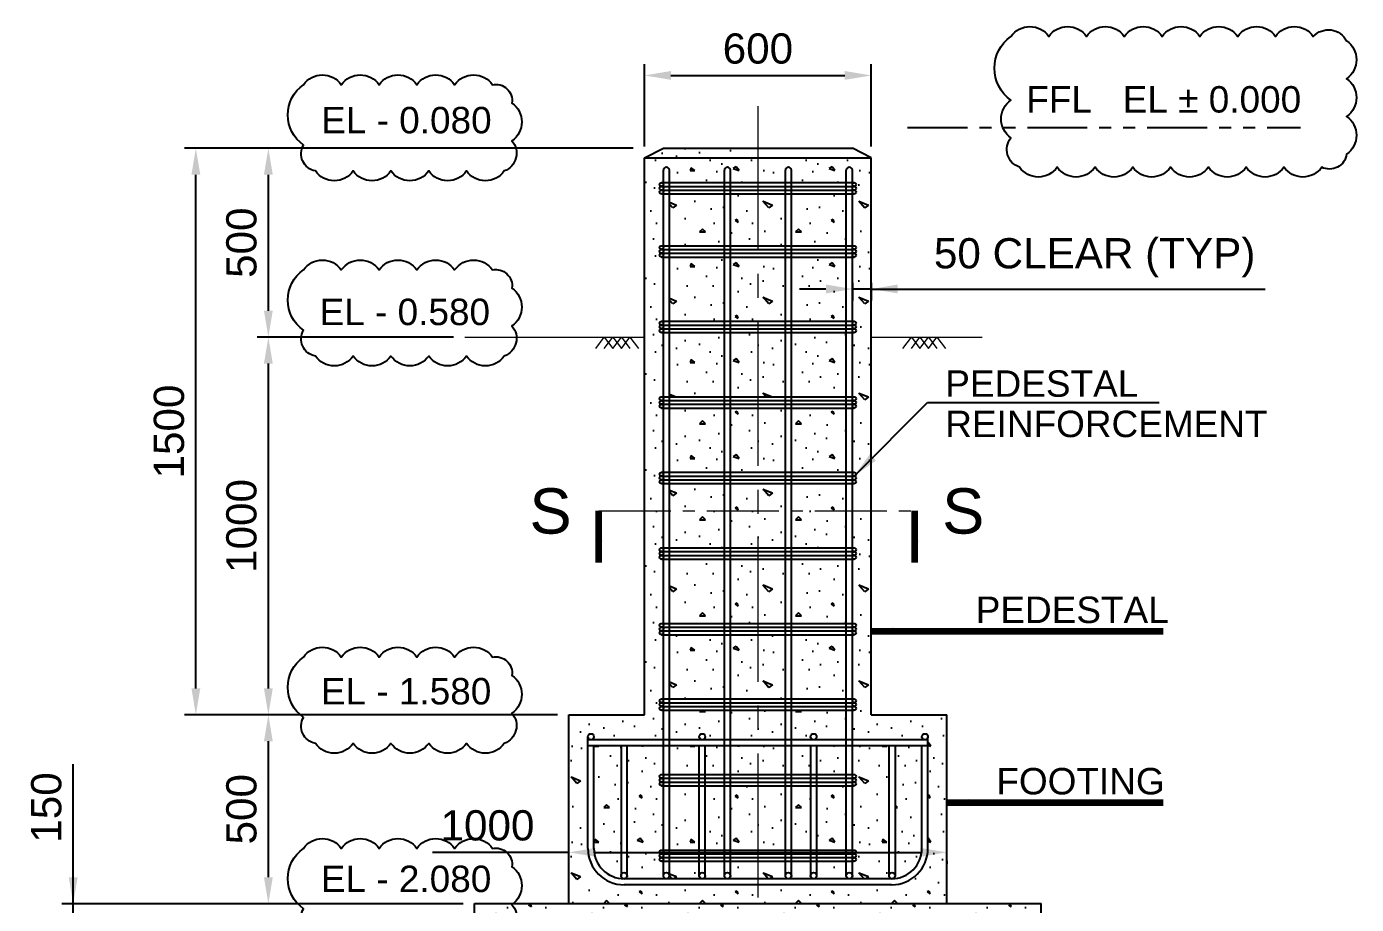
# Model space of a CAD drawing. Header units: millimetres. Extents: x -66 to 3621, y -1 to 3307.
# Drawn here: x 1253.3 to 1429.3, y 2062.9 to 2179.1 of the extents above; entities that cross this region are included whole.
import ezdxf
from ezdxf.enums import TextEntityAlignment as Align

# ---------------------------------------------------------------- set-up
doc = ezdxf.new("R2010")
doc.units = ezdxf.units.MM
doc.linetypes.add('CENTER2', pattern=[28.575, 19.05, -3.175, 3.175, -3.175])
doc.linetypes.add('PHANTOM2', pattern=[31.75, 15.875, -3.175, 3.175, -3.175, 3.175, -3.175])
doc.styles.get("Standard").update_dxf_attribs({"font": 'arial.ttf'})
doc.dimstyles.new('ISO-25', dxfattribs={"dimtxt": 4, "dimasz": 3.5, "dimexe": 1.5, "dimexo": 1.5, "dimgap": 1.5, "dimtad": 1, "dimtxsty": 'Standard', "dimcen": 0, "dimadec": 0, "dimazin": 0, "dimtfac": 1, "dimtmove": 0, "dimatfit": 3, "dimfxl": 1, "dimarcsym": 0})
pattern_1 = [(0, (15936.472, -69762.593), (0, 12.7), [0, -12.7]), (0, (15936.599, -69767.038), (0, 12.7), [0, -12.7]), (0, (15936.98, -69760.18), (0, 12.7), [0, -12.7]), (338.1985905, (15930.3756, -69764.1174), (38.1, -12.7), [1.3678319, -67.0237612]), (216.8698976, (15931.6456, -69764.6254), (38.1, 25.4), [0.635, -62.865]), (130.6012946, (15931.1376, -69765.0064), (63.5, -76.2), [1.1708821, -115.9173325]), (206.565051, (15926.9466, -69766.5304), (-12.7, -12.7), [0.2839806, -28.1140827]), (326.3099325, (15926.6926, -69766.6574), (25.4, -12.7), [0.457905, -45.3325962]), (108.434949, (15927.0736, -69766.9114), (-12.7, 25.4), [0.4016093, -39.759317]), (225, (15935.075, -69767.8), (-2e-15, -12.7), [0.5388154, -17.4216969]), (0, (15934.694, -69768.181), (12.7, 12.7), [0.762, -11.938]), (135, (15935.456, -69768.181), (-12.7, 9e-16), [0.5388154, -17.4216969]), (251.565051, (15933.5506, -69759.6724), (12.7, 25.4), [0.4016093, -39.759317]), (0, (15933.424, -69760.053), (12.7, 12.7), [0.635, -12.065]), (143.1301024, (15934.0586, -69760.0534), (-38.1, 25.4), [0.635, -62.865]), (213.6900675, (15926.8196, -69759.5454), (25.4, 12.7), [0.457905, -45.3325962]), (341.565051, (15926.4386, -69759.7994), (-25.4, 12.7), [0.8032185, -39.3577078]), (126.8698976, (15927.2006, -69760.0534), (25.4, -38.1), [0.635, -62.865]), (0, (15930.503, -69760.053), (0, 12.7), [0, -12.7]), (0, (15927.074, -69763.355), (0, 12.7), [0, -12.7]), (0, (15930.63, -69768.054), (0, 12.7), [0, -12.7]), (0, (15934.059, -69764.117), (0, 12.7), [0, -12.7]), (0, (15930.376, -69761.958), (0, 12.7), [0, -12.7]), (0, (15927.582, -69761.577), (0, 12.7), [0, -12.7]), (0, (15928.725, -69762.34), (0, 12.7), [0, -12.7]), (0, (15928.217, -69765.387), (0, 12.7), [0, -12.7]), (0, (15925.169, -69764.88), (0, 12.7), [0, -12.7]), (0, (15925.296, -69761.958), (0, 12.7), [0, -12.7]), (0, (15924.915, -69759.164), (0, 12.7), [0, -12.7]), (0, (15928.852, -69758.656), (0, 12.7), [0, -12.7]), (0, (15931.646, -69758.148), (0, 12.7), [0, -12.7]), (0, (15936.09, -69758.656), (0, 12.7), [0, -12.7]), (0, (15933.043, -69762.593), (0, 12.7), [0, -12.7]), (0, (15931.773, -69760.307), (0, 12.7), [0, -12.7]), (0, (15932.789, -69766.403), (0, 12.7), [0, -12.7]), (0, (15928.979, -69767.038), (0, 12.7), [0, -12.7]), (0, (15932.789, -69769.832), (0, 12.7), [0, -12.7]), (0, (15928.598, -69769.07), (0, 12.7), [0, -12.7]), (0, (15924.534, -69769.451), (0, 12.7), [0, -12.7]), (0, (15926.058, -69770.086), (0, 12.7), [0, -12.7]), (0, (15926.185, -69768.308), (0, 12.7), [0, -12.7]), (0, (15934.694, -69770.34), (0, 12.7), [0, -12.7]), (0, (15936.218, -69765.133), (0, 12.7), [0, -12.7]), (0, (15935.583, -69761.323), (0, 12.7), [0, -12.7]), (0, (15929.74, -69770.467), (0, 12.7), [0, -12.7])]

# ---------------------------------------------------------------- blocks, each defined once
blk = doc.blocks.new('*D5924')
at = {"color": 0, "lineweight": -2}
for p, q in [((1325.11, 2070.11), (1325.11, 2071.3)), ((1325.11, 2069.8), (1307.06, 2069.8)), ((1328.61, 2069.8), (1371.61, 2069.8)), ((1375.11, 2068.69), (1375.11, 2068.3))]:
    blk.add_line(p, q, dxfattribs=at)
at = {"color": 0}
for points in [[(1328.61, 2070.39), (1328.61, 2069.22), (1325.11, 2069.8)], [(1371.61, 2069.22), (1371.61, 2070.39), (1375.11, 2069.8)]]:
    blk.add_solid(points, dxfattribs=at)
at = {"layer": 'Defpoints', "color": 0}
for p in [(1375.11, 2070.19), (1375.11, 2069.8), (1325.11, 2068.61)]:
    blk.add_point(p, dxfattribs=at)
at = {"color": 0, "insert": (1314.33, 2073.35), "char_height": 4, "attachment_point": 5}
blk.add_mtext('1000', dxfattribs=at)
blk = doc.blocks.new('*D5929')
at = {"color": 0, "lineweight": -2}
for p, q in [((1323.61, 2088.01), (1283.84, 2088.01)), ((1285.34, 2066.51), (1285.34, 2084.51)), ((1311.11, 2063.01), (1283.84, 2063.01))]:
    blk.add_line(p, q, dxfattribs=at)
at = {"color": 0}
for points in [[(1285.92, 2084.51), (1284.75, 2084.51), (1285.34, 2088.01)], [(1284.75, 2066.51), (1285.92, 2066.51), (1285.34, 2063.01)]]:
    blk.add_solid(points, dxfattribs=at)
at = {"layer": 'Defpoints', "color": 0}
for p in [(1285.34, 2088.01), (1325.11, 2088.01), (1312.61, 2063.01)]:
    blk.add_point(p, dxfattribs=at)
at = {"color": 0, "insert": (1281.79, 2075.51), "char_height": 4, "attachment_point": 5, "rotation": 90}
blk.add_mtext('500', dxfattribs=at)
blk = doc.blocks.new('*D5930')
at = {"color": 0, "lineweight": -2}
for p, q in [((1309.85, 2138.01), (1283.84, 2138.01)), ((1285.34, 2091.51), (1285.34, 2134.51)), ((1323.61, 2088.01), (1283.84, 2088.01))]:
    blk.add_line(p, q, dxfattribs=at)
at = {"color": 0}
for points in [[(1285.92, 2134.51), (1284.75, 2134.51), (1285.34, 2138.01)], [(1284.75, 2091.51), (1285.92, 2091.51), (1285.34, 2088.01)]]:
    blk.add_solid(points, dxfattribs=at)
at = {"layer": 'Defpoints', "color": 0}
for p in [(1285.34, 2138.01), (1311.35, 2138.01), (1325.11, 2088.01)]:
    blk.add_point(p, dxfattribs=at)
at = {"color": 0, "insert": (1281.79, 2113.01), "char_height": 4, "attachment_point": 5, "rotation": 90}
blk.add_mtext('1000', dxfattribs=at)
blk = doc.blocks.new('*D5931')
at = {"color": 0, "lineweight": -2}
for p, q in [((1333.61, 2163.01), (1283.84, 2163.01)), ((1285.34, 2141.51), (1285.34, 2159.51)), ((1309.85, 2138.01), (1283.84, 2138.01))]:
    blk.add_line(p, q, dxfattribs=at)
at = {"color": 0}
for points in [[(1285.92, 2159.51), (1284.75, 2159.51), (1285.34, 2163.01)], [(1284.75, 2141.51), (1285.92, 2141.51), (1285.34, 2138.01)]]:
    blk.add_solid(points, dxfattribs=at)
at = {"layer": 'Defpoints', "color": 0}
for p in [(1285.34, 2163.01), (1335.11, 2163.01), (1311.35, 2138.01)]:
    blk.add_point(p, dxfattribs=at)
at = {"color": 0, "insert": (1281.79, 2150.51), "char_height": 4, "attachment_point": 5, "rotation": 90}
blk.add_mtext('500', dxfattribs=at)
blk = doc.blocks.new('*D5932')
at = {"color": 0, "lineweight": -2}
for p, q in [((1259.51, 2063.01), (1259.51, 2081.46)), ((1259.51, 2066.51), (1259.51, 2070.01)), ((1311.11, 2063.01), (1258.01, 2063.01)), ((1259.51, 2055.51), (1259.51, 2063.01)), ((1286.11, 2055.51), (1258.01, 2055.51)), ((1259.51, 2052.01), (1259.51, 2048.51))]:
    blk.add_line(p, q, dxfattribs=at)
at = {"color": 0}
for points in [[(1258.93, 2066.51), (1260.1, 2066.51), (1259.51, 2063.01)], [(1260.1, 2052.01), (1258.93, 2052.01), (1259.51, 2055.51)]]:
    blk.add_solid(points, dxfattribs=at)
at = {"layer": 'Defpoints', "color": 0}
for p in [(1259.51, 2063.01), (1312.61, 2063.01), (1287.61, 2055.51)]:
    blk.add_point(p, dxfattribs=at)
at = {"color": 0, "insert": (1255.97, 2075.74), "char_height": 4, "attachment_point": 5, "rotation": 90}
blk.add_mtext('150', dxfattribs=at)
blk = doc.blocks.new('*D5938')
at = {"color": 0, "lineweight": -2}
for p, q in [((1333.61, 2163.01), (1274.24, 2163.01)), ((1275.74, 2091.51), (1275.74, 2159.51)), ((1323.61, 2088.01), (1274.24, 2088.01))]:
    blk.add_line(p, q, dxfattribs=at)
at = {"color": 0}
for points in [[(1276.33, 2159.51), (1275.16, 2159.51), (1275.74, 2163.01)], [(1275.16, 2091.51), (1276.33, 2091.51), (1275.74, 2088.01)]]:
    blk.add_solid(points, dxfattribs=at)
at = {"layer": 'Defpoints', "color": 0}
for p in [(1275.74, 2163.01), (1335.11, 2163.01), (1325.11, 2088.01)]:
    blk.add_point(p, dxfattribs=at)
at = {"color": 0, "insert": (1272.2, 2125.51), "char_height": 4, "attachment_point": 5, "rotation": 90}
blk.add_mtext('1500', dxfattribs=at)
blk = doc.blocks.new('*D5951')
at = {"color": 0, "lineweight": -2}
for p, q in [((1335.11, 2163.26), (1335.11, 2174.15)), ((1365.11, 2163.26), (1365.11, 2174.15)), ((1338.61, 2172.65), (1361.61, 2172.65))]:
    blk.add_line(p, q, dxfattribs=at)
at = {"color": 0}
for points in [[(1338.61, 2173.24), (1338.61, 2172.07), (1335.11, 2172.65)], [(1361.61, 2172.07), (1361.61, 2173.24), (1365.11, 2172.65)]]:
    blk.add_solid(points, dxfattribs=at)
at = {"layer": 'Defpoints', "color": 0}
for p in [(1365.11, 2172.65), (1335.11, 2161.76), (1365.11, 2161.76)]:
    blk.add_point(p, dxfattribs=at)
at = {"color": 0, "insert": (1350.11, 2176.19), "char_height": 4, "attachment_point": 5}
blk.add_mtext('600', dxfattribs=at)
blk = doc.blocks.new('*D5953')
at = {"color": 0, "lineweight": -2}
for p, q in [((1362.61, 2145.21), (1362.61, 2142.88)), ((1365.11, 2145.21), (1365.11, 2142.88)), ((1359.11, 2144.38), (1355.61, 2144.38)), ((1365.11, 2144.38), (1362.61, 2144.38)), ((1365.11, 2144.38), (1417.22, 2144.38)), ((1368.61, 2144.38), (1372.11, 2144.38))]:
    blk.add_line(p, q, dxfattribs=at)
at = {"color": 0}
for points in [[(1359.11, 2143.8), (1359.11, 2144.97), (1362.61, 2144.38)], [(1368.61, 2144.97), (1368.61, 2143.8), (1365.11, 2144.38)]]:
    blk.add_solid(points, dxfattribs=at)
at = {"layer": 'Defpoints', "color": 0}
for p in [(1362.61, 2146.71), (1365.11, 2146.71), (1362.61, 2144.38)]:
    blk.add_point(p, dxfattribs=at)
at = {"color": 0, "insert": (1394.67, 2148.51), "char_height": 4, "attachment_point": 5}
blk.add_mtext('50 CLEAR (TYP)', dxfattribs=at)

msp = doc.modelspace()

# ---------------------------------------------------------------- hatches: boundary and pattern name
at = {"transparency": 33554687}
h = msp.add_hatch(dxfattribs=at)
h.set_pattern_fill('CONC', color=256, scale=0.5)
h.set_pattern_definition(pattern_1)
h.paths.add_polyline_path([(1345.6771, 2100.11436), (1345.6771, 2108.61436), (1338.41043, 2108.61436), (1338.41043, 2100.11436)])
h.paths.add_polyline_path([(1350.11043, 2100.11436), (1350.11043, 2108.61436), (1346.4771, 2108.61436), (1346.4771, 2100.11436)])
h.paths.add_polyline_path([(1350.11043, 2108.61436), (1350.11043, 2100.11436), (1353.74377, 2100.11436), (1353.74377, 2108.61436)])
h.paths.add_polyline_path([(1361.81043, 2100.11436), (1361.81043, 2108.61436), (1354.54377, 2108.61436), (1354.54377, 2100.11436)])
h.paths.add_polyline_path([(1361.81043, 2114.99645), (1354.54377, 2114.99645), (1354.54377, 2110.11436), (1361.81043, 2110.11436)])
h.paths.add_polyline_path([(1350.11043, 2114.99645), (1350.11043, 2110.11436), (1353.74377, 2110.11436), (1353.74377, 2114.99645)])
h.paths.add_polyline_path([(1350.11043, 2110.11436), (1350.11043, 2114.99645), (1346.4771, 2114.99645), (1346.4771, 2110.11436)])
h.paths.add_polyline_path([(1345.6771, 2114.99645), (1338.41043, 2114.99645), (1338.41043, 2110.11436), (1345.6771, 2110.11436)])
h.paths.add_polyline_path([(1338.41043, 2114.99645), (1345.6771, 2114.99645), (1345.6771, 2118.61436), (1338.41043, 2118.61436)])
h.paths.add_polyline_path([(1350.11043, 2114.99645), (1350.11043, 2118.61436), (1346.4771, 2118.61436), (1346.4771, 2114.99645)])
h.paths.add_polyline_path([(1350.11043, 2118.61436), (1350.11043, 2114.99645), (1353.74377, 2114.99645), (1353.74377, 2118.61436)])
h.paths.add_polyline_path([(1354.54377, 2114.99645), (1361.81043, 2114.99645), (1361.81043, 2118.61436), (1354.54377, 2118.61436)])
h.paths.add_polyline_path([(1361.81043, 2120.11436), (1361.81043, 2128.61436), (1354.54377, 2128.61436), (1354.54377, 2120.11436)])
h.paths.add_polyline_path([(1350.11043, 2128.61436), (1350.11043, 2120.11436), (1353.74377, 2120.11436), (1353.74377, 2128.61436)])
h.paths.add_polyline_path([(1350.11043, 2120.11436), (1350.11043, 2128.61436), (1346.4771, 2128.61436), (1346.4771, 2120.11436)])
h.paths.add_polyline_path([(1345.6771, 2120.11436), (1345.6771, 2128.61436), (1338.41043, 2128.61436), (1338.41043, 2120.11436)])
h.paths.add_polyline_path([(1345.6771, 2130.11436), (1345.6771, 2138.61436), (1338.41043, 2138.61436), (1338.41043, 2130.11436)])
h.paths.add_polyline_path([(1350.11043, 2130.11436), (1350.11043, 2138.61436), (1346.4771, 2138.61436), (1346.4771, 2130.11436)])
h.paths.add_polyline_path([(1350.11043, 2138.61436), (1350.11043, 2130.11436), (1353.74377, 2130.11436), (1353.74377, 2138.61436)])
h.paths.add_polyline_path([(1361.81043, 2130.11436), (1361.81043, 2138.61436), (1354.54377, 2138.61436), (1354.54377, 2130.11436)])
h.paths.add_polyline_path([(1361.81043, 2140.11436), (1361.81043, 2148.61436), (1354.54377, 2148.61436), (1354.54377, 2140.11436)])
h.paths.add_polyline_path([(1350.11043, 2148.61436), (1350.11043, 2140.11436), (1353.74377, 2140.11436), (1353.74377, 2148.61436)])
h.paths.add_polyline_path([(1350.11043, 2140.11436), (1350.11043, 2148.61436), (1346.4771, 2148.61436), (1346.4771, 2140.11436)])
h.paths.add_polyline_path([(1345.6771, 2140.11436), (1345.6771, 2148.61436), (1338.41043, 2148.61436), (1338.41043, 2140.11436)])
h.paths.add_polyline_path([(1345.6771, 2150.11436), (1345.6771, 2156.96436), (1338.41043, 2156.96436), (1338.41043, 2150.11436)])
h.paths.add_polyline_path([(1350.11043, 2150.11436), (1350.11043, 2156.96436), (1346.4771, 2156.96436), (1346.4771, 2150.11436)])
h.paths.add_polyline_path([(1350.11043, 2156.96436), (1350.11043, 2150.11436), (1353.74377, 2150.11436), (1353.74377, 2156.96436)])
h.paths.add_polyline_path([(1361.81043, 2150.11436), (1361.81043, 2156.96436), (1354.54377, 2156.96436), (1354.54377, 2150.11436)])
h.paths.add_polyline_path([(1361.81043, 2160.11436, -1), (1362.61043, 2160.11436), (1362.61043, 2158.46436), (1362.86043, 2158.46436, -0.414213562), (1363.11043, 2158.21436, -0.414213562), (1362.86043, 2157.96436, -0.414213562), (1363.11043, 2157.71436, -0.414213562), (1362.86043, 2157.46436, -0.414213562), (1363.11043, 2157.21436, -0.414213562), (1362.86043, 2156.96436), (1362.61043, 2156.96436), (1362.61043, 2150.11436), (1362.86043, 2150.11436, -0.414213562), (1363.11043, 2149.86436, -0.414213562), (1362.86043, 2149.61436, -0.414213562), (1363.11043, 2149.36436, -0.414213562), (1362.86043, 2149.11436, -0.414213562), (1363.11043, 2148.86436, -0.414213562), (1362.86043, 2148.61436), (1362.61043, 2148.61436), (1362.61043, 2140.11436), (1362.86043, 2140.11436, -0.414213562), (1363.11043, 2139.86436, -0.414213562), (1362.86043, 2139.61436, -0.414213562), (1363.11043, 2139.36436, -0.414213562), (1362.86043, 2139.11436, -0.414213562), (1363.11043, 2138.86436, -0.414213562), (1362.86043, 2138.61436), (1362.61043, 2138.61436), (1362.61043, 2130.11436), (1362.86043, 2130.11436, -0.414213562), (1363.11043, 2129.86436, -0.414213562), (1362.86043, 2129.61436, -0.414213562), (1363.11043, 2129.36436, -0.414213562), (1362.86043, 2129.11436, -0.414213562), (1363.11043, 2128.86436, -0.414213562), (1362.86043, 2128.61436), (1362.61043, 2128.61436), (1362.61043, 2120.11436), (1362.86043, 2120.11436, -0.413387961), (1363.11043, 2119.86506), (1365.11043, 2121.87071), (1365.11043, 2161.76436), (1350.11043, 2161.76436), (1350.11043, 2158.46436), (1353.74377, 2158.46436), (1353.74377, 2160.11436, -1), (1354.54377, 2160.11436), (1354.54377, 2158.46436), (1361.81043, 2158.46436)])
h.paths.add_polyline_path([(1335.11043, 2161.76436), (1335.11043, 2138.01436), (1335.11043, 2114.99645), (1337.61043, 2114.99645), (1337.61043, 2118.61436), (1337.36043, 2118.61436, -1), (1337.36043, 2119.11436, -1), (1337.36043, 2119.61436, -1), (1337.36043, 2120.11436), (1337.61043, 2120.11436), (1337.61043, 2128.61436), (1337.36043, 2128.61436, -1), (1337.36043, 2129.11436, -1), (1337.36043, 2129.61436, -1), (1337.36043, 2130.11436), (1337.61043, 2130.11436), (1337.61043, 2138.61436), (1337.36043, 2138.61436, -1), (1337.36043, 2139.11436, -1), (1337.36043, 2139.61436, -1), (1337.36043, 2140.11436), (1337.61043, 2140.11436), (1337.61043, 2148.61436), (1337.36043, 2148.61436, -1), (1337.36043, 2149.11436, -1), (1337.36043, 2149.61436, -1), (1337.36043, 2150.11436), (1337.61043, 2150.11436), (1337.61043, 2156.96436), (1337.36043, 2156.96436, -1), (1337.36043, 2157.46436, -1), (1337.36043, 2157.96436, -1), (1337.36043, 2158.46436), (1337.61043, 2158.46436), (1337.61043, 2160.11436, -1), (1338.41043, 2160.11436), (1338.41043, 2158.46436), (1345.6771, 2158.46436), (1345.6771, 2160.11436, -1), (1346.4771, 2160.11436), (1346.4771, 2158.46436), (1350.11043, 2158.46436), (1350.11043, 2161.76436)])
h.paths.add_polyline_path([(1350.11043, 2161.76436), (1350.11043, 2163.01436), (1337.61043, 2163.01436), (1335.11043, 2161.76436)])
h.paths.add_polyline_path([(1372.61043, 2153.12803), (1416.71957, 2153.12803), (1416.71957, 2143.88382), (1372.61043, 2143.88382)], flags=9)
h.paths.add_polyline_path([(1372.61043, 2153.12803), (1416.71957, 2153.12803), (1416.71957, 2143.88382), (1372.61043, 2143.88382)], flags=9)
h = msp.add_hatch(dxfattribs=at)
h.set_pattern_fill('CONC', color=256, scale=0.5)
h.set_pattern_definition(pattern_1)
h.paths.add_polyline_path([(1350.11043, 2063.01436), (1350.11043, 2065.51436), (1332.41043, 2065.51436, -0.414213562), (1327.61043, 2070.31436), (1327.61043, 2085.11436, -1), (1328.41043, 2085.11436, -0.414213562), (1328.01043, 2084.71436), (1337.61043, 2084.71436), (1337.61043, 2088.61436), (1337.36043, 2088.61436, -1), (1337.36043, 2089.11436, -1), (1337.36043, 2089.61436, -1), (1337.36043, 2090.11436), (1337.61043, 2090.11436), (1337.61043, 2098.61436), (1337.36043, 2098.61436, -1), (1337.36043, 2099.11436, -1), (1337.36043, 2099.61436, -1), (1337.36043, 2100.11436), (1337.61043, 2100.11436), (1337.61043, 2108.61436), (1337.36043, 2108.61436, -1), (1337.36043, 2109.11436, -1), (1337.36043, 2109.61436, -1), (1337.36043, 2110.11436), (1337.61043, 2110.11436), (1337.61043, 2114.99645), (1335.11043, 2114.99645), (1335.11043, 2088.01436), (1325.11043, 2088.01436), (1325.11043, 2063.01436)])
h.paths.add_polyline_path([(1375.11043, 2063.01436), (1375.11043, 2076.39394), (1375.11043, 2088.01436), (1365.11043, 2088.01436), (1365.11043, 2114.99645), (1362.61043, 2114.99645), (1362.61043, 2110.11436), (1362.86043, 2110.11436, -0.414213562), (1363.11043, 2109.86436, -0.414213562), (1362.86043, 2109.61436, -0.414213562), (1363.11043, 2109.36436, -0.414213562), (1362.86043, 2109.11436, -0.414213562), (1363.11043, 2108.86436, -0.414213562), (1362.86043, 2108.61436), (1362.61043, 2108.61436), (1362.61043, 2100.11436), (1362.86043, 2100.11436, -0.414213562), (1363.11043, 2099.86436, -0.414213562), (1362.86043, 2099.61436, -0.414213562), (1363.11043, 2099.36436, -0.414213562), (1362.86043, 2099.11436, -0.414213562), (1363.11043, 2098.86436, -0.414213562), (1362.86043, 2098.61436), (1362.61043, 2098.61436), (1362.61043, 2090.11436), (1362.86043, 2090.11436, -0.414213562), (1363.11043, 2089.86436, -0.414213562), (1362.86043, 2089.61436, -0.414213562), (1363.11043, 2089.36436, -0.414213562), (1362.86043, 2089.11436, -0.414213562), (1363.11043, 2088.86436, -0.414213562), (1362.86043, 2088.61436), (1362.61043, 2088.61436), (1362.61043, 2084.71436), (1372.21043, 2084.71436, -2.414213562), (1372.61043, 2085.11436), (1372.61043, 2070.31436, -0.414213562), (1367.81043, 2065.51436), (1350.11043, 2065.51436), (1350.11043, 2063.01436)])
h.paths.add_polyline_path([(1307.55518, 2077.38835), (1321.11043, 2077.38835), (1321.11043, 2069.30376), (1307.55518, 2069.30376)], flags=9)
h.paths.add_polyline_path([(1307.55518, 2077.38835), (1321.11043, 2077.38835), (1321.11043, 2069.30376), (1307.55518, 2069.30376)], flags=9)
h = msp.add_hatch(dxfattribs=at)
h.set_pattern_fill('CONC', color=256, scale=0.5)
h.set_pattern_definition(pattern_1)
h.paths.add_polyline_path([(1328.41043, 2083.91436), (1328.41043, 2070.31436, 0.414213562), (1332.41043, 2066.31436, -0.414213562), (1332.01043, 2066.71436), (1332.01043, 2083.91436)])
h.paths.add_polyline_path([(1337.61043, 2083.91436), (1332.81043, 2083.91436), (1332.81043, 2066.71436, -0.414213562), (1332.41043, 2066.31436), (1338.01043, 2066.31436, -0.414213562), (1337.61043, 2066.71436), (1337.61043, 2068.61436), (1337.36043, 2068.61436, -1), (1337.36043, 2069.11436, -1), (1337.36043, 2069.61436, -1), (1337.36043, 2070.11436), (1337.61043, 2070.11436), (1337.61043, 2078.61436), (1337.36043, 2078.61436, -1), (1337.36043, 2079.11436, -1), (1337.36043, 2079.61436, -1), (1337.36043, 2080.11436), (1337.61043, 2080.11436)])
h.paths.add_polyline_path([(1342.34377, 2070.11436), (1342.34377, 2078.61436), (1338.41043, 2078.61436), (1338.41043, 2070.11436)])
h.paths.add_polyline_path([(1345.6771, 2070.11436), (1345.6771, 2078.61436), (1343.14377, 2078.61436), (1343.14377, 2070.11436)])
h.paths.add_polyline_path([(1350.11043, 2070.11436), (1350.11043, 2078.61436), (1346.4771, 2078.61436), (1346.4771, 2070.11436)])
h.paths.add_polyline_path([(1350.11043, 2078.61436), (1350.11043, 2070.11436), (1353.74377, 2070.11436), (1353.74377, 2078.61436)])
h.paths.add_polyline_path([(1357.0771, 2070.11436), (1357.0771, 2078.61436), (1354.54377, 2078.61436), (1354.54377, 2070.11436)])
h.paths.add_polyline_path([(1361.81043, 2070.11436), (1361.81043, 2078.61436), (1357.8771, 2078.61436), (1357.8771, 2070.11436)])
h.paths.add_polyline_path([(1367.46773, 2083.91436), (1362.61043, 2083.91436), (1362.61043, 2080.11436), (1362.86043, 2080.11436, -0.414213562), (1363.11043, 2079.86436, -0.414213562), (1362.86043, 2079.61436, -0.414213562), (1363.11043, 2079.36436, -0.414213562), (1362.86043, 2079.11436, -0.414213562), (1363.11043, 2078.86436, -0.414213562), (1362.86043, 2078.61436), (1362.61043, 2078.61436), (1362.61043, 2070.11436), (1362.86043, 2070.11436, -0.414213562), (1363.11043, 2069.86436, -0.414213562), (1362.86043, 2069.61436, -0.414213562), (1363.11043, 2069.36436, -0.414213562), (1362.86043, 2069.11436, -0.414213562), (1363.11043, 2068.86436, -0.414213562), (1362.86043, 2068.61436), (1362.61043, 2068.61436), (1362.61043, 2066.71436, -0.414213562), (1362.21043, 2066.31436), (1367.81043, 2066.31436, 0.003581198), (1367.86773, 2066.31477, -0.414213562), (1367.46773, 2066.71477)])
h.paths.add_polyline_path([(1371.81043, 2070.31436), (1371.81043, 2083.91436), (1368.26773, 2083.91436), (1368.26773, 2066.71477, -0.404920449), (1367.88046, 2066.31497, 0.409094877)])
h.paths.add_polyline_path([(1338.01043, 2066.31436), (1342.74377, 2066.31436, -0.414213562), (1342.34377, 2066.71436), (1342.34377, 2068.61436), (1338.41043, 2068.61436), (1338.41043, 2066.71436, -0.414213562)])
h.paths.add_polyline_path([(1342.74377, 2066.31436), (1346.0771, 2066.31436, -0.414213562), (1345.6771, 2066.71436), (1345.6771, 2068.61436), (1343.14377, 2068.61436), (1343.14377, 2066.71436, -0.414213562)])
h.paths.add_polyline_path([(1346.0771, 2066.31436), (1350.11043, 2066.31436), (1350.11043, 2068.61436), (1346.4771, 2068.61436), (1346.4771, 2066.71436, -0.414213562)])
h.paths.add_polyline_path([(1350.11043, 2066.31436), (1354.14377, 2066.31436, -0.414213562), (1353.74377, 2066.71436), (1353.74377, 2068.61436), (1350.11043, 2068.61436)])
h.paths.add_polyline_path([(1354.14377, 2066.31436), (1357.4771, 2066.31436, -0.414213562), (1357.0771, 2066.71436), (1357.0771, 2068.61436), (1354.54377, 2068.61436), (1354.54377, 2066.71436, -0.414213562)])
h.paths.add_polyline_path([(1357.4771, 2066.31436), (1362.21043, 2066.31436, -0.414213562), (1361.81043, 2066.71436), (1361.81043, 2068.61436), (1357.8771, 2068.61436), (1357.8771, 2066.71436, -0.414213562)])
h.paths.add_polyline_path([(1338.41043, 2083.91436), (1338.41043, 2080.11436), (1342.34377, 2080.11436), (1342.34377, 2083.91436)])
h.paths.add_polyline_path([(1343.14377, 2083.91436), (1343.14377, 2080.11436), (1345.6771, 2080.11436), (1345.6771, 2083.91436)])
h.paths.add_polyline_path([(1346.4771, 2083.91436), (1346.4771, 2080.11436), (1350.11043, 2080.11436), (1350.11043, 2083.91436)])
h.paths.add_polyline_path([(1353.74377, 2080.11436), (1353.74377, 2083.91436), (1350.11043, 2083.91436), (1350.11043, 2080.11436)])
h.paths.add_polyline_path([(1357.0771, 2080.11436), (1357.0771, 2083.91436), (1354.54377, 2083.91436), (1354.54377, 2080.11436)])
h.paths.add_polyline_path([(1361.81043, 2080.11436), (1361.81043, 2083.91436), (1357.8771, 2083.91436), (1357.8771, 2080.11436)])
h.paths.add_polyline_path([(1338.41043, 2088.61436), (1338.41043, 2084.71436), (1345.6771, 2084.71436), (1345.6771, 2088.61436)])
h.paths.add_polyline_path([(1342.74377, 2084.71436, 0.414213562), (1343.14377, 2085.11436, 2.414213562)], flags=16)
h.paths.add_polyline_path([(1346.4771, 2088.61436), (1346.4771, 2084.71436), (1350.11043, 2084.71436), (1350.11043, 2088.61436)])
h.paths.add_polyline_path([(1353.74377, 2084.71436), (1353.74377, 2088.61436), (1350.11043, 2088.61436), (1350.11043, 2084.71436)])
h.paths.add_polyline_path([(1361.81043, 2084.71436), (1361.81043, 2088.61436), (1354.54377, 2088.61436), (1354.54377, 2084.71436)])
h.paths.add_polyline_path([(1357.4771, 2084.71436, 0.414213562), (1357.8771, 2085.11436, 2.414213562)], flags=16)
h.paths.add_polyline_path([(1338.41043, 2098.61436), (1338.41043, 2090.11436), (1345.6771, 2090.11436), (1345.6771, 2098.61436)])
h.paths.add_polyline_path([(1346.4771, 2098.61436), (1346.4771, 2090.11436), (1350.11043, 2090.11436), (1350.11043, 2098.61436)])
h.paths.add_polyline_path([(1353.74377, 2090.11436), (1353.74377, 2098.61436), (1350.11043, 2098.61436), (1350.11043, 2090.11436)])
h.paths.add_polyline_path([(1361.81043, 2090.11436), (1361.81043, 2098.61436), (1354.54377, 2098.61436), (1354.54377, 2090.11436)])
h.paths.add_polyline_path([(1307.55518, 2077.38835), (1321.11043, 2077.38835), (1321.11043, 2069.30376), (1307.55518, 2069.30376)], flags=9)
h.paths.add_polyline_path([(1307.55518, 2077.38835), (1321.11043, 2077.38835), (1321.11043, 2069.30376), (1307.55518, 2069.30376)], flags=9)
h.paths.add_polyline_path([(1307.55518, 2077.38835), (1321.11043, 2077.38835), (1321.11043, 2069.30376), (1307.55518, 2069.30376)], flags=9)
h.paths.add_polyline_path([(1307.55518, 2077.38835), (1321.11043, 2077.38835), (1321.11043, 2069.30376), (1307.55518, 2069.30376)], flags=9)
h = msp.add_hatch(dxfattribs=at)
h.set_pattern_fill('CONC', color=256, scale=0.5)
h.set_pattern_definition([(0, (897.723, -13642.981), (0, 12.7), [0, -12.7]), (0, (897.85, -13647.426), (0, 12.7), [0, -12.7]), (0, (898.231, -13640.568), (0, 12.7), [0, -12.7]), (338.19859, (891.6266, -13644.505), (38.1, -12.7), [1.367832, -67.023761]), (216.869898, (892.8966, -13645.013), (38.1, 25.4), [0.635, -62.865]), (130.601295, (892.3886, -13645.3941), (63.5, -76.2), [1.170882, -115.917332]), (206.56505, (888.1976, -13646.918), (-12.7, -12.7), [0.283981, -28.114083]), (326.309932, (887.9436, -13647.045), (25.4, -12.7), [0.457905, -45.332596]), (108.43495, (888.3246, -13647.299), (-12.7, 25.4), [0.401609, -39.759317]), (225, (896.326, -13648.188), (-2e-15, -12.7), [0.538815, -17.421697]), (0, (895.945, -13648.569), (12.7, 12.7), [0.762, -11.938]), (135, (896.707, -13648.569), (-12.7, 9e-16), [0.538815, -17.421697]), (251.56505, (894.8016, -13640.06), (12.7, 25.4), [0.401609, -39.759317]), (0, (894.675, -13640.441), (12.7, 12.7), [0.635, -12.065]), (143.130102, (895.3096, -13640.441), (-38.1, 25.4), [0.635, -62.865]), (213.690068, (888.0706, -13639.933), (25.4, 12.7), [0.457905, -45.332596]), (341.56505, (887.6896, -13640.187), (-25.4, 12.7), [0.803219, -39.357708]), (126.869898, (888.4516, -13640.441), (25.4, -38.1), [0.635, -62.865]), (0, (891.754, -13640.441), (0, 12.7), [0, -12.7]), (0, (888.325, -13643.743), (0, 12.7), [0, -12.7]), (0, (891.881, -13648.442), (0, 12.7), [0, -12.7]), (0, (895.31, -13644.505), (0, 12.7), [0, -12.7]), (0, (891.627, -13642.346), (0, 12.7), [0, -12.7]), (0, (888.833, -13641.965), (0, 12.7), [0, -12.7]), (0, (889.976, -13642.727), (0, 12.7), [0, -12.7]), (0, (889.468, -13645.775), (0, 12.7), [0, -12.7]), (0, (886.42, -13645.267), (0, 12.7), [0, -12.7]), (0, (886.547, -13642.346), (0, 12.7), [0, -12.7]), (0, (886.166, -13639.552), (0, 12.7), [0, -12.7]), (0, (890.103, -13639.044), (0, 12.7), [0, -12.7]), (0, (892.897, -13638.536), (0, 12.7), [0, -12.7]), (0, (897.342, -13639.044), (0, 12.7), [0, -12.7]), (0, (894.294, -13642.981), (0, 12.7), [0, -12.7]), (0, (893.024, -13640.695), (0, 12.7), [0, -12.7]), (0, (894.04, -13646.791), (0, 12.7), [0, -12.7]), (0, (890.23, -13647.426), (0, 12.7), [0, -12.7]), (0, (894.04, -13650.22), (0, 12.7), [0, -12.7]), (0, (889.849, -13649.458), (0, 12.7), [0, -12.7]), (0, (885.785, -13649.839), (0, 12.7), [0, -12.7]), (0, (887.309, -13650.474), (0, 12.7), [0, -12.7]), (0, (887.436, -13648.696), (0, 12.7), [0, -12.7]), (0, (895.945, -13650.728), (0, 12.7), [0, -12.7]), (0, (897.469, -13645.521), (0, 12.7), [0, -12.7]), (0, (896.834, -13641.711), (0, 12.7), [0, -12.7]), (0, (890.992, -13650.855), (0, 12.7), [0, -12.7])])
h.paths.add_polyline_path([(1387.61043, 2055.51436), (1387.61043, 2063.01436), (1350.11043, 2063.01436), (1350.11043, 2055.51436)])
h.paths.add_polyline_path([(1350.11043, 2055.51436), (1350.11043, 2063.01436), (1312.61043, 2063.01436), (1312.61043, 2055.51436)])
h.paths.add_polyline_path([(1271.94604, 2055.86545), (1271.94604, 2061.08919), (1275.98833, 2061.08919), (1275.98833, 2055.86545)], flags=9)
h.paths.add_polyline_path([(1286.22994, 2072.80835), (1286.22994, 2078.22036), (1290.27223, 2078.22036), (1290.27223, 2072.80835)], flags=9)

# ---------------------------------------------------------------- linework, layer by layer
at = {"color": 3, "linetype": 'CENTER2', "lineweight": 0}
msp.add_line((1350.11043, 2168.59809), (1350.11043, 2031.12663), dxfattribs=at)
at = {"color": 2, "linetype": 'PHANTOM2', "ltscale": 0.5}
msp.add_line((1369.88959, 2165.76436), (1421.91974, 2165.76436), dxfattribs=at)
at = {"color": 1}
for p, q in [((1335.11043, 2161.76436), (1337.61043, 2163.01436)), ((1337.61043, 2163.01436), (1362.61043, 2163.01436)), ((1365.11043, 2161.76436), (1362.61043, 2163.01436)), ((1335.11043, 2088.01436), (1335.11043, 2161.76436)), ((1365.11043, 2088.01436), (1365.11043, 2161.76436)), ((1337.61043, 2088.01436), (1337.61043, 2160.11436))]:
    msp.add_line(p, q, dxfattribs=at)
msp.add_line((1335.11043, 2161.76436), (1365.11043, 2161.76436))
at = {"color": 130}
for p, q in [((1337.61043, 2066.71436), (1337.61043, 2160.11436)), ((1338.41043, 2066.71436), (1338.41043, 2160.11436)), ((1345.6771, 2066.71436), (1345.6771, 2160.11436)), ((1346.4771, 2066.71436), (1346.4771, 2160.11436)), ((1353.74377, 2066.71436), (1353.74377, 2160.11436)), ((1354.54377, 2066.71436), (1354.54377, 2160.11436)), ((1361.81043, 2066.71436), (1361.81043, 2160.11436)), ((1362.61043, 2066.71436), (1362.61043, 2160.11436))]:
    msp.add_line(p, q, dxfattribs=at)
at = {"color": 56}
for p, q in [((1337.36043, 2158.46436), (1362.86043, 2158.46436)), ((1337.36043, 2157.96436), (1362.86043, 2157.96436)), ((1337.36043, 2157.46436), (1362.86043, 2157.46436)), ((1337.36043, 2156.96436), (1362.86043, 2156.96436)), ((1337.36043, 2150.11436), (1362.86043, 2150.11436)), ((1337.36043, 2149.61436), (1362.86043, 2149.61436)), ((1337.36043, 2149.11436), (1362.86043, 2149.11436)), ((1337.36043, 2148.61436), (1362.86043, 2148.61436)), ((1337.36043, 2140.11436), (1362.86043, 2140.11436)), ((1337.36043, 2139.61436), (1362.86043, 2139.61436)), ((1337.36043, 2139.11436), (1362.86043, 2139.11436)), ((1337.36043, 2138.61436), (1362.86043, 2138.61436)), ((1337.36043, 2130.11436), (1362.86043, 2130.11436)), ((1337.36043, 2129.61436), (1362.86043, 2129.61436)), ((1337.36043, 2129.11436), (1362.86043, 2129.11436)), ((1337.36043, 2128.61436), (1362.86043, 2128.61436)), ((1337.36043, 2120.11436), (1362.86043, 2120.11436)), ((1337.36043, 2119.61436), (1362.86043, 2119.61436)), ((1337.36043, 2119.11436), (1362.86043, 2119.11436)), ((1337.36043, 2118.61436), (1362.86043, 2118.61436)), ((1337.36043, 2110.11436), (1362.86043, 2110.11436)), ((1337.36043, 2109.61436), (1362.86043, 2109.61436)), ((1337.36043, 2109.11436), (1362.86043, 2109.11436)), ((1337.36043, 2108.61436), (1362.86043, 2108.61436)), ((1337.36043, 2100.11436), (1362.86043, 2100.11436)), ((1337.36043, 2099.61436), (1362.86043, 2099.61436)), ((1337.36043, 2099.11436), (1362.86043, 2099.11436)), ((1337.36043, 2098.61436), (1362.86043, 2098.61436)), ((1337.36043, 2090.11436), (1362.86043, 2090.11436)), ((1337.36043, 2089.61436), (1362.86043, 2089.61436)), ((1337.36043, 2089.11436), (1362.86043, 2089.11436)), ((1337.36043, 2088.61436), (1362.86043, 2088.61436)), ((1337.36043, 2080.11436), (1362.86043, 2080.11436)), ((1337.36043, 2079.61436), (1362.86043, 2079.61436)), ((1337.36043, 2079.11436), (1362.86043, 2079.11436)), ((1337.36043, 2078.61436), (1362.86043, 2078.61436)), ((1337.36043, 2070.11436), (1362.86043, 2070.11436)), ((1337.36043, 2069.61436), (1362.86043, 2069.61436)), ((1337.36043, 2069.11436), (1362.86043, 2069.11436)), ((1337.36043, 2068.61436), (1362.86043, 2068.61436))]:
    msp.add_line(p, q, dxfattribs=at)
at = {"color": 252, "lineweight": 0}
for p, q in [((1311.3496, 2138.01436), (1335.11043, 2138.01436)), ((1328.66752, 2136.51436), (1329.79252, 2138.01436)), ((1329.79252, 2138.01436), (1330.91752, 2136.51436)), ((1329.79252, 2136.51436), (1330.91752, 2138.01436)), ((1330.91752, 2138.01436), (1332.04252, 2136.51436)), ((1330.91752, 2136.51436), (1332.04252, 2138.01436)), ((1332.04252, 2138.01436), (1333.16752, 2136.51436)), ((1332.04252, 2136.51436), (1333.16752, 2138.01436)), ((1333.16752, 2138.01436), (1334.29252, 2136.51436)), ((1365.11043, 2138.01436), (1379.77965, 2138.01436)), ((1369.30335, 2136.51436), (1370.42835, 2138.01436)), ((1370.42835, 2138.01436), (1371.55335, 2136.51436)), ((1370.42835, 2136.51436), (1371.55335, 2138.01436)), ((1371.55335, 2138.01436), (1372.67835, 2136.51436)), ((1371.55335, 2136.51436), (1372.67835, 2138.01436)), ((1372.67835, 2138.01436), (1373.80335, 2136.51436)), ((1372.67835, 2136.51436), (1373.80335, 2138.01436)), ((1373.80335, 2138.01436), (1374.92835, 2136.51436))]:
    msp.add_line(p, q, dxfattribs=at)
at = {"color": 3, "linetype": 'CENTER2', "lineweight": 0, "ltscale": 0.5}
msp.add_line((1329.05357, 2114.99645), (1370.88897, 2114.99645), dxfattribs=at)
at = {"color": 2}
for p, q in [((1325.11043, 2088.01436), (1335.11043, 2088.01436)), ((1325.11043, 2063.01436), (1325.11043, 2088.01436)), ((1365.11043, 2088.01436), (1375.11043, 2088.01436)), ((1375.11043, 2063.01436), (1375.11043, 2088.01436)), ((1332.01043, 2083.91436), (1332.01043, 2066.71436)), ((1332.81043, 2066.71436), (1332.81043, 2083.91436)), ((1342.34377, 2066.71436), (1342.34377, 2083.91436)), ((1343.14377, 2066.71436), (1343.14377, 2083.91436)), ((1357.0771, 2083.91436), (1357.0771, 2066.71436)), ((1357.8771, 2083.91436), (1357.8771, 2066.71436)), ((1367.46773, 2066.71477), (1367.46773, 2083.91477)), ((1368.26773, 2083.91477), (1368.26773, 2066.71477))]:
    msp.add_line(p, q, dxfattribs=at)
at = {"color": 5}
for p, q in [((1327.61043, 2070.31436), (1327.61043, 2085.11436)), ((1372.61043, 2070.31436), (1372.61043, 2085.11436)), ((1328.41043, 2070.31436), (1328.41043, 2083.91436)), ((1371.81043, 2070.31436), (1371.81043, 2083.91436)), ((1367.81043, 2066.31436), (1332.41043, 2066.31436)), ((1367.81043, 2065.51436), (1332.41043, 2065.51436))]:
    msp.add_line(p, q, dxfattribs=at)
at = {"color": 6}
for p, q in [((1372.61043, 2084.71436), (1327.61043, 2084.71436)), ((1372.61043, 2083.91436), (1327.61043, 2083.91436))]:
    msp.add_line(p, q, dxfattribs=at)
at = {"color": 3}
for p, q in [((1312.61043, 2055.51436), (1312.61043, 2063.01436)), ((1312.61043, 2063.01436), (1387.61043, 2063.01436)), ((1387.61043, 2055.51436), (1387.61043, 2063.01436))]:
    msp.add_line(p, q, dxfattribs=at)
at = {"color": 1}
for points in [[(1383.59845, 2177.81821, -0.5206), (1388.59845, 2177.81821, -0.5206), (1393.59845, 2177.81821, -0.5206), (1398.59845, 2177.81821, -0.5206), (1403.59845, 2177.81821, -0.5206), (1408.59845, 2177.81821, -0.5206), (1413.59845, 2177.81821, -0.5206), (1418.59845, 2177.81821, -0.5206), (1423.59845, 2177.81821, -0.5206), (1428.00437, 2177.22413, -0.5206), (1428.00437, 2172.22413, -0.5206), (1428.00437, 2167.22413, -0.5206), (1428.00437, 2162.22413, -0.5206), (1424.72003, 2160.50846, -0.5206), (1419.72003, 2160.50846, -0.5206), (1414.72003, 2160.50846, -0.5206), (1409.72003, 2160.50846, -0.5206), (1404.72003, 2160.50846, -0.5206), (1399.72003, 2160.50846, -0.5206), (1394.72003, 2160.50846, -0.5206), (1389.72003, 2160.50846, -0.5206), (1384.72003, 2160.50846, -0.5206), (1383.59845, 2164.38687, -0.5206), (1383.59845, 2169.38687, -0.5206), (1383.59845, 2177.81821, -0.5206)], [(1289.98756, 2171.42451, -0.5206), (1294.98756, 2171.42451, -0.5206), (1299.98756, 2171.42451, -0.5206), (1304.98756, 2171.42451, -0.5206), (1309.98756, 2171.42451, -0.5206), (1314.98756, 2171.42451, -0.5206), (1317.56287, 2168.99982, -0.5206), (1317.56287, 2163.99982, -0.5206), (1316.55549, 2160.0072, -0.5206), (1311.55549, 2160.0072, -0.5206), (1306.55549, 2160.0072, -0.5206), (1301.55549, 2160.0072, -0.5206), (1296.55549, 2160.0072, -0.5206), (1291.55549, 2160.0072, -0.5206), (1289.98756, 2163.43928, -0.5206), (1289.98756, 2171.42451, -0.5206)], [(1289.98756, 2146.91452, -0.5206), (1294.98756, 2146.91452, -0.5206), (1299.98756, 2146.91452, -0.5206), (1304.98756, 2146.91452, -0.5206), (1309.98756, 2146.91452, -0.5206), (1314.98756, 2146.91452, -0.5206), (1317.56287, 2144.48982, -0.5206), (1317.56287, 2139.48982, -0.5206), (1316.55549, 2135.49721, -0.5206), (1311.55549, 2135.49721, -0.5206), (1306.55549, 2135.49721, -0.5206), (1301.55549, 2135.49721, -0.5206), (1296.55549, 2135.49721, -0.5206), (1291.55549, 2135.49721, -0.5206), (1289.98756, 2138.92928, -0.5206), (1289.98756, 2146.91452, -0.5206)], [(1289.98756, 2095.64779, -0.5206), (1294.98756, 2095.64779, -0.5206), (1299.98756, 2095.64779, -0.5206), (1304.98756, 2095.64779, -0.5206), (1309.98756, 2095.64779, -0.5206), (1314.98756, 2095.64779, -0.5206), (1317.56287, 2093.22309, -0.5206), (1317.56287, 2088.22309, -0.5206), (1316.55549, 2084.23047, -0.5206), (1311.55549, 2084.23047, -0.5206), (1306.55549, 2084.23047, -0.5206), (1301.55549, 2084.23047, -0.5206), (1296.55549, 2084.23047, -0.5206), (1291.55549, 2084.23047, -0.5206), (1289.98756, 2087.66255, -0.5206), (1289.98756, 2095.64779, -0.5206)], [(1289.98756, 2070.32079, -0.5206), (1294.98756, 2070.32079, -0.5206), (1299.98756, 2070.32079, -0.5206), (1304.98756, 2070.32079, -0.5206), (1309.98756, 2070.32079, -0.5206), (1314.98756, 2070.32079, -0.5206), (1317.56287, 2067.8961, -0.5206), (1317.56287, 2062.8961, -0.5206), (1316.55549, 2058.90348, -0.5206), (1311.55549, 2058.90348, -0.5206), (1306.55549, 2058.90348, -0.5206), (1301.55549, 2058.90348, -0.5206), (1296.55549, 2058.90348, -0.5206), (1291.55549, 2058.90348, -0.5206), (1289.98756, 2062.33556, -0.5206), (1289.98756, 2070.32079, -0.5206)]]:
    msp.add_lwpolyline(points, format="xyb", close=True, dxfattribs=at)
at = {"color": 56}
for centre in [(1337.36043, 2158.21436), (1337.36043, 2157.71436), (1337.36043, 2157.21436), (1362.86043, 2158.21436), (1362.86043, 2157.71436), (1362.86043, 2157.21436), (1337.36043, 2149.86436), (1337.36043, 2149.36436), (1337.36043, 2148.86436), (1362.86043, 2149.86436), (1362.86043, 2149.36436), (1362.86043, 2148.86436), (1337.36043, 2139.86436), (1362.86043, 2139.86436), (1337.36043, 2139.36436), (1337.36043, 2138.86436), (1362.86043, 2139.36436), (1362.86043, 2138.86436), (1337.36043, 2129.86436), (1337.36043, 2129.36436), (1337.36043, 2128.86436), (1362.86043, 2129.86436), (1362.86043, 2129.36436), (1362.86043, 2128.86436), (1337.36043, 2119.86436), (1337.36043, 2119.36436), (1337.36043, 2118.86436), (1362.86043, 2119.86436), (1362.86043, 2119.36436), (1362.86043, 2118.86436), (1337.36043, 2109.86436), (1362.86043, 2109.86436), (1337.36043, 2109.36436), (1337.36043, 2108.86436), (1362.86043, 2109.36436), (1362.86043, 2108.86436), (1337.36043, 2099.86436), (1337.36043, 2099.36436), (1362.86043, 2099.86436), (1362.86043, 2099.36436), (1337.36043, 2098.86436), (1362.86043, 2098.86436), (1337.36043, 2089.86436), (1337.36043, 2089.36436), (1337.36043, 2088.86436), (1362.86043, 2089.86436), (1362.86043, 2089.36436), (1362.86043, 2088.86436), (1337.36043, 2079.86436), (1362.86043, 2079.86436), (1337.36043, 2079.36436), (1337.36043, 2078.86436), (1362.86043, 2079.36436), (1362.86043, 2078.86436), (1337.36043, 2069.86436), (1337.36043, 2069.36436), (1362.86043, 2069.86436), (1362.86043, 2069.36436), (1337.36043, 2068.86436), (1362.86043, 2068.86436)]:
    msp.add_circle(centre, 0.25, dxfattribs=at)
at = {"color": 3}
for centre in [(1328.01043, 2085.11436), (1342.74377, 2085.11436), (1357.4771, 2085.11436), (1372.21043, 2085.11436)]:
    msp.add_circle(centre, 0.4, dxfattribs=at)
at = {"color": 2}
for centre in [(1332.41043, 2066.71436), (1342.74377, 2066.71436), (1357.4771, 2066.71436), (1367.86773, 2066.71477)]:
    msp.add_circle(centre, 0.4, dxfattribs=at)
at = {"color": 130}
for centre in [(1338.01043, 2066.71436), (1346.0771, 2066.71436), (1354.14377, 2066.71436), (1362.21043, 2066.71436)]:
    msp.add_circle(centre, 0.4, dxfattribs=at)
for centre in [(1338.01043, 2160.11436), (1346.0771, 2160.11436), (1354.14377, 2160.11436), (1362.21043, 2160.11436)]:
    msp.add_arc(centre, 0.4, 0, 180, dxfattribs=at)
at = {"color": 5}
for centre, radius, start, end in [((1332.41043, 2070.31436), 4.8, 180, 270), ((1332.41043, 2070.31436), 4, 180, 270), ((1367.81043, 2070.31436), 4, 270, 0), ((1367.81043, 2070.31436), 4.8, 270, 0)]:
    msp.add_arc(centre, radius, start, end, dxfattribs=at)

# ---------------------------------------------------------------- texts
at = {"color": 130}
for s, height, p in [('FFL   EL %%P 0.000', 3.5, (1385.62029, 2169.48783)), ('EL - 0.080', 3.5, (1292.32389, 2166.73783)), ('EL - 0.580', 3.5, (1292.11297, 2141.34736)), ('PEDESTAL', 3.5, (1374.90571, 2131.86212)), ('REINFORCEMENT ', 3.5, (1374.90571, 2126.52118)), ('S', 6, (1319.87952, 2114.99645)), ('S', 6, (1374.48566, 2114.99645)), ('PEDESTAL', 3.5, (1378.9359, 2101.91189)), ('EL - 1.580', 3.5, (1292.28206, 2091.13487)), ('FOOTING', 3.5, (1381.66489, 2079.22473)), ('EL - 2.080', 3.5, (1292.28206, 2066.2951))]:
    msp.add_text(s, height=height, dxfattribs=at).set_placement(p, align=Align.MIDDLE_LEFT)

# ---------------------------------------------------------------- dimensions: what is measured, and where the dimension line sits
dim = msp.add_linear_dim(base=(1365.11043, 2172.65184), p1=(1335.11043, 2161.76436), p2=(1365.11043, 2161.76436), dimstyle='ISO-25', override={"dimtxt": 4, "dimdec": 0, "dimlfac": 20})
dim.commit()
dim.dimension.update_dxf_attribs({"geometry": '*D5951', "text_midpoint": (1350.11043, 2176.19413)})
for base, p1, p2, picture, middle in [((1275.74217, 2163.01436), (1325.11043, 2088.01436), (1335.11043, 2163.01436), '*D5938', (1272.19988, 2125.51436)), ((1285.33617, 2163.01436), (1311.3496, 2138.01436), (1335.11043, 2163.01436), '*D5931', (1281.79388, 2150.51436)), ((1285.33617, 2138.01436), (1325.11043, 2088.01436), (1311.3496, 2138.01436), '*D5930', (1281.79388, 2113.01436))]:
    dim = msp.add_linear_dim(base=base, p1=p1, p2=p2, angle=90, dimstyle='ISO-25', override={"dimtxt": 4, "dimdec": 0, "dimlfac": 20})
    dim.commit()
    dim.dimension.update_dxf_attribs({"geometry": picture, "text_midpoint": middle})
dim = msp.add_linear_dim(base=(1362.61043, 2144.38382), p1=(1365.11043, 2146.70977), p2=(1362.61043, 2146.70977), text='<> CLEAR (TYP)', dimstyle='ISO-25', override={"dimtxt": 4, "dimdec": 0, "dimlfac": 20, "dimtxsty": 'Standard'})
dim.commit()
dim.dimension.update_dxf_attribs({"geometry": '*D5953', "text_midpoint": (1394.665, 2144.38382), "dimtype": 160})
dim = msp.add_linear_dim(base=(1285.33617, 2088.01436), p1=(1312.61043, 2063.01436), p2=(1325.11043, 2088.01436), angle=90, text='500', dimstyle='ISO-25', override={"dimtxt": 4, "dimdec": 0, "dimlfac": 20})
dim.commit()
dim.dimension.update_dxf_attribs({"geometry": '*D5929', "text_midpoint": (1281.79388, 2075.51436)})
dim = msp.add_linear_dim(base=(1259.51401, 2063.01436), p1=(1287.61043, 2055.51436), p2=(1312.61043, 2063.01436), angle=90, dimstyle='ISO-25', override={"dimtxt": 4, "dimdec": 0, "dimlfac": 20})
dim.commit()
dim.dimension.update_dxf_attribs({"geometry": '*D5932', "text_midpoint": (1259.51401, 2075.7381), "dimtype": 160})
dim = msp.add_linear_dim(base=(1375.11043, 2069.80376), p1=(1325.11043, 2068.61087), p2=(1375.11043, 2070.18915), dimstyle='ISO-25', override={"dimtxt": 4, "dimdec": 0, "dimlfac": 20})
dim.commit()
dim.dimension.update_dxf_attribs({"geometry": '*D5924', "text_midpoint": (1314.33281, 2069.80376), "dimtype": 160})

# ---------------------------------------------------------------- leaders
for points, override in [([(1362.86043, 2119.61436), (1372.56019, 2129.3415), (1403.22686, 2129.3415)], {"dimtad": 0}), ([(1329.05357, 2108.16263), (1329.05357, 2114.99645)], {"dimtxt": 4, "dimasz": 3, "dimgap": 1.5, "dimtad": 1, "dimclrd": 0, "dimlwd": 65534}), ([(1370.88897, 2108.16263), (1370.88897, 2114.99645)], {"dimtxt": 4, "dimasz": 3, "dimgap": 1.5, "dimtad": 1, "dimclrd": 0, "dimlwd": 65534}), ([(1365.11043, 2099.0811), (1403.7333, 2099.0811)], {"dimtxt": 4, "dimasz": 3, "dimgap": 1.5, "dimtad": 1, "dimclrd": 0, "dimlwd": 65534}), ([(1375.11043, 2076.39394), (1403.7333, 2076.39394)], {"dimtxt": 4, "dimasz": 3, "dimgap": 1.5, "dimtad": 1, "dimclrd": 0, "dimlwd": 65534})]:
    msp.add_leader(points, dimstyle='ISO-25', override=override)

doc.saveas('drawing.dxf')
